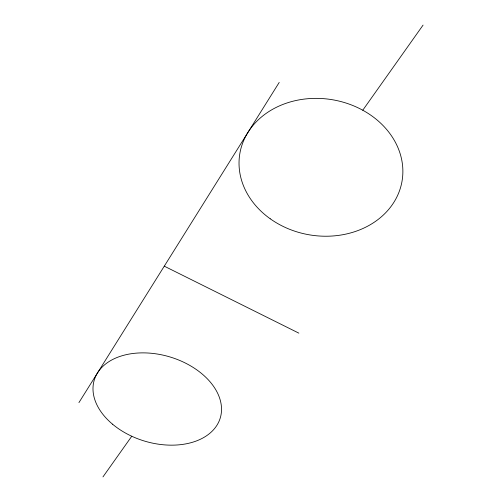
<?xml version="1.0" encoding="UTF-8"?>
<svg xmlns="http://www.w3.org/2000/svg" width="502" height="502" viewBox="0 0 502 502"><rect width="100%" height="100%" fill="white"/><g stroke="black" fill="none" stroke-linecap="round" stroke-linejoin="round"><path stroke-width="0.75" d="M78.927 402.617L279.212 82.422M102.96 476.9L131.769 436.238M362.77 110.214L423.073 25.1M164.273 266.167L298.859 333.146M112.536 424.184A65.793 43.95 16.7 0 0 219.6 419.917A65.793 43.95 16.7 0 0 139.65 352.937A65.793 43.95 16.7 0 0 112.536 424.184M270.22 218.778A82.265 68.523 9.5 0 0 402.027 181.235A82.265 68.523 9.5 0 0 290.602 101.856A82.265 68.523 9.5 0 0 270.22 218.778"/></g></svg>
